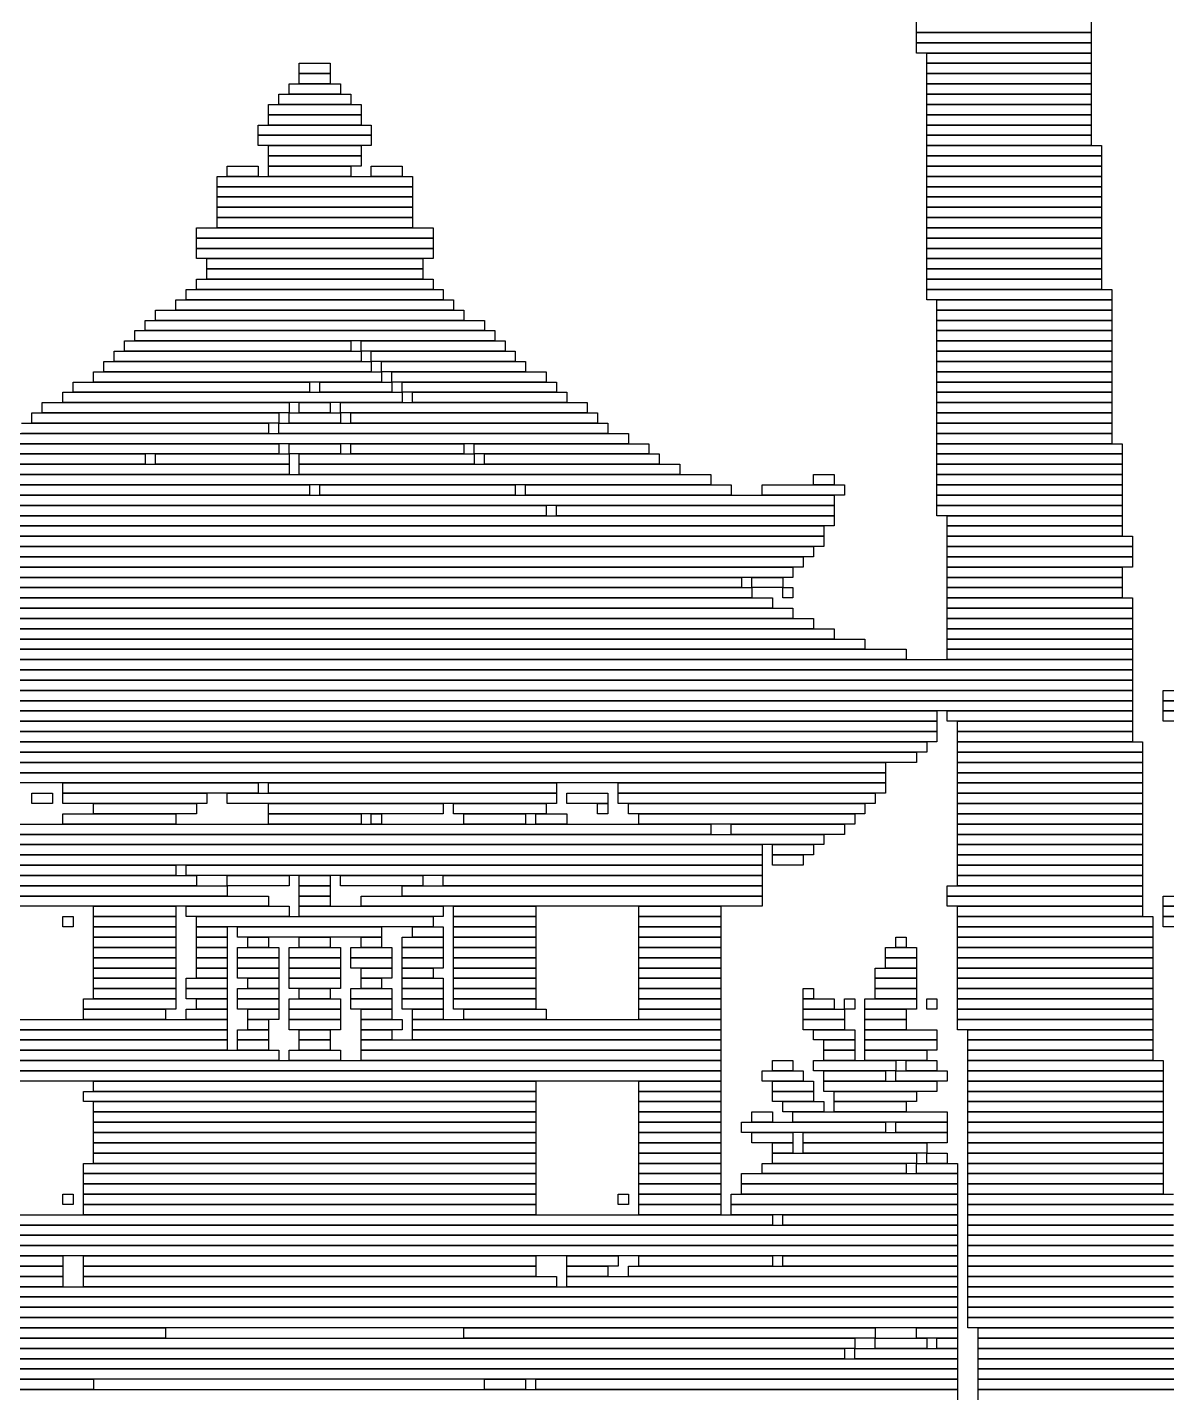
# Model space of a CAD drawing. Extents: x 39 to 985, y 65 to 958.
# Drawn here: x 721.6 to 832.3, y 196.5 to 329.5 of the extents above; entities that cross this region are included whole.
import ezdxf

# ---------------------------------------------------------------- set-up
doc = ezdxf.new("R2010")
doc.units = 0

msp = doc.modelspace()

# ---------------------------------------------------------------- linework, layer by layer
for p, q in [((808, 329), (808, 330)), ((825, 330), (825, 329)), ((825, 329), (808, 329)), ((808, 329), (825, 329)), ((808, 328), (808, 329)), ((825, 329), (825, 328)), ((825, 328), (808, 328)), ((808, 328), (825, 328)), ((808, 327), (808, 328)), ((825, 328), (825, 327)), ((748, 326), (751, 326)), ((748, 325), (748, 326)), ((751, 326), (751, 325)), ((825, 327), (808, 327)), ((809, 327), (825, 327)), ((809, 326), (809, 327)), ((825, 326), (809, 326)), ((809, 326), (825, 326)), ((809, 325), (809, 326)), ((825, 327), (825, 326)), ((825, 326), (825, 325)), ((751, 325), (748, 325)), ((748, 325), (751, 325)), ((748, 324), (748, 325)), ((751, 325), (751, 324)), ((825, 325), (809, 325)), ((809, 325), (825, 325)), ((809, 324), (809, 325)), ((825, 325), (825, 324)), ((747, 324), (752, 324)), ((747, 323), (747, 324)), ((751, 324), (748, 324)), ((752, 324), (752, 323)), ((825, 324), (809, 324)), ((809, 324), (825, 324)), ((809, 323), (809, 324)), ((825, 324), (825, 323)), ((745, 322), (754, 322)), ((745, 321), (745, 322)), ((746, 323), (753, 323)), ((746, 322), (746, 323)), ((753, 322), (746, 322)), ((752, 323), (747, 323)), ((753, 323), (753, 322)), ((754, 322), (754, 321)), ((825, 323), (809, 323)), ((809, 323), (825, 323)), ((809, 322), (809, 323)), ((825, 322), (809, 322)), ((809, 322), (825, 322)), ((809, 321), (809, 322)), ((825, 323), (825, 322)), ((825, 322), (825, 321)), ((754, 321), (745, 321)), ((745, 321), (754, 321)), ((745, 320), (745, 321)), ((754, 321), (754, 320)), ((825, 321), (809, 321)), ((809, 321), (825, 321)), ((809, 320), (809, 321)), ((825, 321), (825, 320)), ((744, 320), (755, 320)), ((744, 319), (744, 320)), ((754, 320), (745, 320)), ((755, 320), (755, 319)), ((825, 320), (809, 320)), ((809, 320), (825, 320)), ((809, 319), (809, 320)), ((825, 320), (825, 319)), ((755, 319), (744, 319)), ((744, 319), (755, 319)), ((744, 318), (744, 319)), ((755, 318), (744, 318)), ((745, 318), (754, 318)), ((745, 317), (745, 318)), ((754, 318), (754, 317)), ((755, 319), (755, 318)), ((825, 319), (809, 319)), ((809, 319), (825, 319)), ((809, 318), (809, 319)), ((825, 318), (809, 318)), ((809, 318), (826, 318)), ((809, 317), (809, 318)), ((825, 319), (825, 318)), ((826, 318), (826, 317)), ((754, 317), (745, 317)), ((745, 317), (754, 317)), ((745, 316), (745, 317)), ((754, 317), (754, 316)), ((826, 317), (809, 317)), ((809, 317), (826, 317)), ((809, 316), (809, 317)), ((826, 317), (826, 316)), ((741, 316), (744, 316)), ((741, 315), (741, 316)), ((744, 316), (744, 315)), ((754, 316), (745, 316)), ((745, 316), (753, 316)), ((745, 315), (745, 316)), ((753, 316), (753, 315)), ((755, 316), (758, 316)), ((755, 315), (755, 316)), ((758, 316), (758, 315)), ((826, 316), (809, 316)), ((809, 316), (826, 316)), ((809, 315), (809, 316)), ((826, 316), (826, 315)), ((740, 315), (759, 315)), ((740, 314), (740, 315)), ((759, 314), (740, 314)), ((740, 314), (759, 314)), ((740, 313), (740, 314)), ((744, 315), (741, 315)), ((753, 315), (745, 315)), ((758, 315), (755, 315)), ((759, 315), (759, 314)), ((759, 314), (759, 313)), ((826, 315), (809, 315)), ((809, 315), (826, 315)), ((809, 314), (809, 315)), ((826, 314), (809, 314)), ((809, 314), (826, 314)), ((809, 313), (809, 314)), ((826, 315), (826, 314)), ((826, 314), (826, 313)), ((759, 313), (740, 313)), ((740, 313), (759, 313)), ((740, 312), (740, 313)), ((759, 313), (759, 312)), ((826, 313), (809, 313)), ((809, 313), (826, 313)), ((809, 312), (809, 313)), ((826, 313), (826, 312)), ((759, 312), (740, 312)), ((740, 312), (759, 312)), ((740, 311), (740, 312)), ((759, 312), (759, 311)), ((826, 312), (809, 312)), ((809, 312), (826, 312)), ((809, 311), (809, 312)), ((826, 312), (826, 311)), ((738, 310), (761, 310)), ((738, 309), (738, 310)), ((759, 311), (740, 311)), ((740, 311), (759, 311)), ((740, 310), (740, 311)), ((759, 310), (740, 310)), ((759, 311), (759, 310)), ((761, 310), (761, 309)), ((826, 311), (809, 311)), ((809, 311), (826, 311)), ((809, 310), (809, 311)), ((826, 310), (809, 310)), ((809, 310), (826, 310)), ((809, 309), (809, 310)), ((826, 311), (826, 310)), ((826, 310), (826, 309)), ((761, 309), (738, 309)), ((738, 309), (761, 309)), ((738, 308), (738, 309)), ((761, 309), (761, 308)), ((826, 309), (809, 309)), ((809, 309), (826, 309)), ((809, 308), (809, 309)), ((826, 309), (826, 308)), ((761, 308), (738, 308)), ((738, 308), (761, 308)), ((738, 307), (738, 308)), ((761, 308), (761, 307)), ((826, 308), (809, 308)), ((809, 308), (826, 308)), ((809, 307), (809, 308)), ((826, 308), (826, 307)), ((761, 307), (738, 307)), ((739, 307), (760, 307)), ((739, 306), (739, 307)), ((760, 306), (739, 306)), ((739, 306), (760, 306)), ((739, 305), (739, 306)), ((760, 307), (760, 306)), ((760, 306), (760, 305)), ((826, 307), (809, 307)), ((809, 307), (826, 307)), ((809, 306), (809, 307)), ((826, 306), (809, 306)), ((809, 306), (826, 306)), ((809, 305), (809, 306)), ((826, 307), (826, 306)), ((826, 306), (826, 305)), ((738, 305), (761, 305)), ((738, 304), (738, 305)), ((760, 305), (739, 305)), ((761, 305), (761, 304)), ((826, 305), (809, 305)), ((809, 305), (826, 305)), ((809, 304), (809, 305)), ((826, 305), (826, 304)), ((737, 304), (762, 304)), ((737, 303), (737, 304)), ((761, 304), (738, 304)), ((762, 304), (762, 303)), ((826, 304), (809, 304)), ((809, 304), (827, 304)), ((809, 303), (809, 304)), ((827, 304), (827, 303)), ((734, 302), (764, 302)), ((734, 301), (734, 302)), ((736, 303), (763, 303)), ((736, 302), (736, 303)), ((763, 302), (736, 302)), ((762, 303), (737, 303)), ((763, 303), (763, 302)), ((764, 302), (764, 301)), ((827, 303), (809, 303)), ((810, 303), (827, 303)), ((810, 302), (810, 303)), ((827, 302), (810, 302)), ((810, 302), (827, 302)), ((810, 301), (810, 302)), ((827, 303), (827, 302)), ((827, 302), (827, 301)), ((733, 301), (766, 301)), ((733, 300), (733, 301)), ((764, 301), (734, 301)), ((766, 301), (766, 300)), ((827, 301), (810, 301)), ((810, 301), (827, 301)), ((810, 300), (810, 301)), ((827, 301), (827, 300)), ((732, 300), (767, 300)), ((732, 299), (732, 300)), ((766, 300), (733, 300)), ((767, 300), (767, 299)), ((827, 300), (810, 300)), ((810, 300), (827, 300)), ((810, 299), (810, 300)), ((827, 300), (827, 299)), ((730, 298), (754, 298)), ((730, 297), (730, 298)), ((731, 299), (753, 299)), ((731, 298), (731, 299)), ((753, 298), (731, 298)), ((767, 299), (732, 299)), ((753, 299), (753, 298)), ((754, 299), (768, 299)), ((754, 298), (754, 299)), ((768, 298), (754, 298)), ((754, 298), (754, 297)), ((755, 298), (769, 298)), ((755, 297), (755, 298)), ((768, 299), (768, 298)), ((769, 298), (769, 297)), ((827, 299), (810, 299)), ((810, 299), (827, 299)), ((810, 298), (810, 299)), ((827, 298), (810, 298)), ((810, 298), (827, 298)), ((810, 297), (810, 298)), ((827, 299), (827, 298)), ((827, 298), (827, 297)), ((729, 297), (755, 297)), ((729, 296), (729, 297)), ((754, 297), (730, 297)), ((769, 297), (755, 297)), ((755, 297), (755, 296)), ((756, 297), (770, 297)), ((756, 296), (756, 297)), ((770, 297), (770, 296)), ((827, 297), (810, 297)), ((810, 297), (827, 297)), ((810, 296), (810, 297)), ((827, 297), (827, 296)), ((728, 296), (756, 296)), ((728, 295), (728, 296)), ((755, 296), (729, 296)), ((770, 296), (756, 296)), ((756, 296), (756, 295)), ((757, 296), (772, 296)), ((757, 295), (757, 296)), ((772, 296), (772, 295)), ((827, 296), (810, 296)), ((810, 296), (827, 296)), ((810, 295), (810, 296)), ((827, 296), (827, 295)), ((725, 294), (758, 294)), ((725, 293), (725, 294)), ((726, 295), (749, 295)), ((726, 294), (726, 295)), ((749, 294), (726, 294)), ((756, 295), (728, 295)), ((749, 295), (749, 294)), ((750, 295), (757, 295)), ((750, 294), (750, 295)), ((757, 294), (750, 294)), ((772, 295), (757, 295)), ((757, 295), (757, 294)), ((758, 295), (773, 295)), ((758, 294), (758, 295)), ((773, 294), (758, 294)), ((758, 294), (758, 293)), ((759, 294), (774, 294)), ((759, 293), (759, 294)), ((773, 295), (773, 294)), ((774, 294), (774, 293)), ((827, 295), (810, 295)), ((810, 295), (827, 295)), ((810, 294), (810, 295)), ((827, 294), (810, 294)), ((810, 294), (827, 294)), ((810, 293), (810, 294)), ((827, 295), (827, 294)), ((827, 294), (827, 293)), ((723, 293), (747, 293)), ((723, 292), (723, 293)), ((758, 293), (725, 293)), ((747, 293), (747, 292)), ((748, 293), (751, 293)), ((748, 292), (748, 293)), ((751, 293), (751, 292)), ((752, 293), (776, 293)), ((752, 292), (752, 293)), ((774, 293), (759, 293)), ((776, 293), (776, 292)), ((827, 293), (810, 293)), ((810, 293), (827, 293)), ((810, 292), (810, 293)), ((827, 293), (827, 292)), ((722, 292), (746, 292)), ((722, 291), (722, 292)), ((747, 292), (723, 292)), ((746, 292), (746, 291)), ((747, 292), (752, 292)), ((747, 291), (747, 292)), ((751, 292), (748, 292)), ((776, 292), (752, 292)), ((752, 292), (752, 291)), ((753, 292), (777, 292)), ((753, 291), (753, 292)), ((777, 292), (777, 291)), ((827, 292), (810, 292)), ((810, 292), (827, 292)), ((810, 291), (810, 292)), ((827, 292), (827, 291)), ((719, 290), (780, 290)), ((721, 291), (745, 291)), ((745, 290), (721, 290)), ((746, 291), (722, 291)), ((745, 291), (745, 290)), ((746, 291), (778, 291)), ((746, 290), (746, 291)), ((778, 290), (746, 290)), ((752, 291), (747, 291)), ((777, 291), (753, 291)), ((778, 291), (778, 290)), ((780, 290), (780, 289)), ((827, 291), (810, 291)), ((810, 291), (827, 291)), ((810, 290), (810, 291)), ((827, 290), (810, 290)), ((810, 290), (827, 290)), ((810, 289), (810, 290)), ((827, 291), (827, 290)), ((827, 290), (827, 289)), ((717, 289), (746, 289)), ((780, 289), (719, 289)), ((746, 289), (746, 288)), ((747, 289), (752, 289)), ((747, 288), (747, 289)), ((752, 289), (752, 288)), ((753, 289), (764, 289)), ((753, 288), (753, 289)), ((764, 289), (764, 288)), ((765, 289), (782, 289)), ((765, 288), (765, 289)), ((782, 289), (782, 288)), ((827, 289), (810, 289)), ((810, 289), (828, 289)), ((810, 288), (810, 289)), ((828, 289), (828, 288)), ((716, 288), (733, 288)), ((746, 288), (717, 288)), ((733, 288), (733, 287)), ((734, 288), (747, 288)), ((734, 287), (734, 288)), ((752, 288), (747, 288)), ((747, 288), (747, 287)), ((748, 288), (765, 288)), ((748, 287), (748, 288)), ((764, 288), (753, 288)), ((782, 288), (765, 288)), ((765, 288), (765, 287)), ((766, 288), (783, 288)), ((766, 287), (766, 288)), ((783, 288), (783, 287)), ((828, 288), (810, 288)), ((810, 288), (828, 288)), ((810, 287), (810, 288)), ((828, 288), (828, 287)), ((712, 286), (788, 286)), ((714, 287), (747, 287)), ((747, 286), (714, 286)), ((733, 287), (716, 287)), ((747, 287), (734, 287)), ((747, 287), (747, 286)), ((765, 287), (748, 287)), ((748, 287), (785, 287)), ((748, 286), (748, 287)), ((785, 286), (748, 286)), ((783, 287), (766, 287)), ((785, 287), (785, 286)), ((788, 286), (788, 285)), ((798, 286), (800, 286)), ((798, 285), (798, 286)), ((800, 286), (800, 285)), ((828, 287), (810, 287)), ((810, 287), (828, 287)), ((810, 286), (810, 287)), ((828, 286), (810, 286)), ((810, 286), (828, 286)), ((810, 285), (810, 286)), ((828, 287), (828, 286)), ((828, 286), (828, 285)), ((709, 285), (749, 285)), ((788, 285), (712, 285)), ((749, 285), (749, 284)), ((750, 285), (769, 285)), ((750, 284), (750, 285)), ((769, 285), (769, 284)), ((770, 285), (790, 285)), ((770, 284), (770, 285)), ((790, 285), (790, 284)), ((793, 285), (801, 285)), ((793, 284), (793, 285)), ((800, 285), (798, 285)), ((801, 285), (801, 284)), ((828, 285), (810, 285)), ((810, 285), (828, 285)), ((810, 284), (810, 285)), ((828, 285), (828, 284)), ((699, 284), (800, 284)), ((749, 284), (709, 284)), ((769, 284), (750, 284)), ((790, 284), (770, 284)), ((801, 284), (793, 284)), ((800, 284), (800, 283)), ((828, 284), (810, 284)), ((810, 284), (828, 284)), ((810, 283), (810, 284)), ((828, 284), (828, 283)), ((800, 283), (699, 283)), ((699, 283), (772, 283)), ((772, 282), (699, 282)), ((699, 282), (800, 282)), ((772, 283), (772, 282)), ((773, 283), (800, 283)), ((773, 282), (773, 283)), ((800, 282), (773, 282)), ((800, 283), (800, 282)), ((800, 282), (800, 281)), ((828, 283), (810, 283)), ((810, 283), (828, 283)), ((810, 282), (810, 283)), ((828, 282), (810, 282)), ((811, 282), (828, 282)), ((811, 281), (811, 282)), ((828, 283), (828, 282)), ((828, 282), (828, 281)), ((800, 281), (699, 281)), ((700, 281), (799, 281)), ((799, 281), (799, 280)), ((828, 281), (811, 281)), ((811, 281), (828, 281)), ((811, 280), (811, 281)), ((828, 281), (828, 280)), ((799, 280), (700, 280)), ((700, 280), (799, 280)), ((799, 280), (799, 279)), ((828, 280), (811, 280)), ((811, 280), (829, 280)), ((811, 279), (811, 280)), ((829, 280), (829, 279)), ((799, 279), (700, 279)), ((701, 279), (798, 279)), ((798, 278), (701, 278)), ((702, 278), (797, 278)), ((797, 278), (797, 277)), ((798, 279), (798, 278)), ((829, 279), (811, 279)), ((811, 279), (829, 279)), ((811, 278), (811, 279)), ((829, 278), (811, 278)), ((811, 278), (829, 278)), ((811, 277), (811, 278)), ((829, 279), (829, 278)), ((829, 278), (829, 277)), ((797, 277), (702, 277)), ((703, 277), (796, 277)), ((796, 277), (796, 276)), ((829, 277), (811, 277)), ((811, 277), (828, 277)), ((811, 276), (811, 277)), ((828, 277), (828, 276)), ((796, 276), (703, 276)), ((708, 276), (791, 276)), ((791, 276), (791, 275)), ((792, 276), (795, 276)), ((792, 275), (792, 276)), ((795, 276), (795, 275)), ((828, 276), (811, 276)), ((811, 276), (828, 276)), ((811, 275), (811, 276)), ((828, 276), (828, 275)), ((706, 274), (794, 274)), ((707, 275), (792, 275)), ((792, 274), (707, 274)), ((791, 275), (708, 275)), ((795, 275), (792, 275)), ((792, 275), (792, 274)), ((794, 274), (794, 273)), ((795, 275), (796, 275)), ((795, 274), (795, 275)), ((796, 274), (795, 274)), ((796, 275), (796, 274)), ((828, 275), (811, 275)), ((811, 275), (828, 275)), ((811, 274), (811, 275)), ((828, 274), (811, 274)), ((811, 274), (829, 274)), ((811, 273), (811, 274)), ((828, 275), (828, 274)), ((829, 274), (829, 273)), ((704, 273), (796, 273)), ((794, 273), (706, 273)), ((796, 273), (796, 272)), ((829, 273), (811, 273)), ((811, 273), (829, 273)), ((811, 272), (811, 273)), ((829, 273), (829, 272)), ((702, 272), (798, 272)), ((796, 272), (704, 272)), ((798, 272), (798, 271)), ((829, 272), (811, 272)), ((811, 272), (829, 272)), ((811, 271), (811, 272)), ((829, 272), (829, 271)), ((696, 270), (803, 270)), ((699, 271), (800, 271)), ((800, 270), (699, 270)), ((798, 271), (702, 271)), ((800, 271), (800, 270)), ((803, 270), (803, 269)), ((829, 271), (811, 271)), ((811, 271), (829, 271)), ((811, 270), (811, 271)), ((829, 270), (811, 270)), ((811, 270), (829, 270)), ((811, 269), (811, 270)), ((829, 271), (829, 270)), ((829, 270), (829, 269)), ((693, 269), (807, 269)), ((803, 269), (696, 269)), ((807, 269), (807, 268)), ((829, 269), (811, 269)), ((811, 269), (829, 269)), ((811, 268), (811, 269)), ((829, 269), (829, 268)), ((670, 268), (829, 268)), ((807, 268), (693, 268)), ((829, 268), (811, 268)), ((829, 268), (829, 267)), ((829, 267), (670, 267)), ((670, 267), (829, 267)), ((829, 266), (670, 266)), ((670, 266), (829, 266)), ((829, 267), (829, 266)), ((829, 266), (829, 265)), ((829, 265), (670, 265)), ((689, 265), (829, 265)), ((829, 265), (829, 264)), ((832, 265), (845, 265)), ((832, 264), (832, 265)), ((829, 264), (689, 264)), ((689, 264), (829, 264)), ((829, 264), (829, 263)), ((845, 264), (832, 264)), ((832, 264), (845, 264)), ((832, 263), (832, 264)), ((829, 263), (689, 263)), ((689, 263), (810, 263)), ((810, 263), (810, 262)), ((811, 263), (829, 263)), ((811, 262), (811, 263)), ((829, 263), (829, 262)), ((845, 263), (832, 263)), ((832, 263), (844, 263)), ((832, 262), (832, 263)), ((810, 262), (689, 262)), ((689, 262), (810, 262)), ((810, 261), (689, 261)), ((689, 261), (810, 261)), ((810, 262), (810, 261)), ((810, 261), (810, 260)), ((829, 262), (811, 262)), ((812, 262), (829, 262)), ((812, 261), (812, 262)), ((829, 261), (812, 261)), ((812, 261), (829, 261)), ((812, 260), (812, 261)), ((829, 262), (829, 261)), ((829, 261), (829, 260)), ((844, 262), (832, 262)), ((810, 260), (689, 260)), ((690, 260), (809, 260)), ((809, 260), (809, 259)), ((829, 260), (812, 260)), ((812, 260), (830, 260)), ((812, 259), (812, 260)), ((830, 260), (830, 259)), ((809, 259), (690, 259)), ((690, 259), (808, 259)), ((808, 259), (808, 258)), ((830, 259), (812, 259)), ((812, 259), (830, 259)), ((812, 258), (812, 259)), ((830, 259), (830, 258)), ((808, 258), (690, 258)), ((693, 258), (805, 258)), ((805, 257), (693, 257)), ((693, 257), (805, 257)), ((805, 258), (805, 257)), ((805, 257), (805, 256)), ((830, 258), (812, 258)), ((812, 258), (830, 258)), ((812, 257), (812, 258)), ((830, 257), (812, 257)), ((812, 257), (830, 257)), ((812, 256), (812, 257)), ((830, 258), (830, 257)), ((830, 257), (830, 256)), ((805, 256), (693, 256)), ((725, 256), (744, 256)), ((725, 255), (725, 256)), ((744, 256), (744, 255)), ((745, 256), (773, 256)), ((745, 255), (745, 256)), ((773, 256), (773, 255)), ((779, 256), (805, 256)), ((779, 255), (779, 256)), ((805, 256), (805, 255)), ((830, 256), (812, 256)), ((812, 256), (830, 256)), ((812, 255), (812, 256)), ((830, 256), (830, 255)), ((722, 255), (724, 255)), ((722, 254), (722, 255)), ((724, 255), (724, 254)), ((744, 255), (725, 255)), ((725, 255), (739, 255)), ((725, 254), (725, 255)), ((739, 255), (739, 254)), ((741, 255), (773, 255)), ((741, 254), (741, 255)), ((773, 255), (745, 255)), ((773, 255), (773, 254)), ((774, 255), (778, 255)), ((774, 254), (774, 255)), ((778, 255), (778, 254)), ((805, 255), (779, 255)), ((779, 255), (804, 255)), ((779, 254), (779, 255)), ((804, 255), (804, 254)), ((830, 255), (812, 255)), ((812, 255), (830, 255)), ((812, 254), (812, 255)), ((830, 255), (830, 254)), ((724, 254), (722, 254)), ((739, 254), (725, 254)), ((725, 253), (736, 253)), ((725, 252), (725, 253)), ((728, 254), (738, 254)), ((728, 253), (728, 254)), ((738, 253), (728, 253)), ((736, 253), (736, 252)), ((738, 254), (738, 253)), ((773, 254), (741, 254)), ((745, 254), (762, 254)), ((745, 253), (745, 254)), ((762, 253), (745, 253)), ((745, 253), (754, 253)), ((745, 252), (745, 253)), ((754, 253), (754, 252)), ((755, 253), (756, 253)), ((755, 252), (755, 253)), ((756, 253), (756, 252)), ((762, 254), (762, 253)), ((763, 254), (772, 254)), ((763, 253), (763, 254)), ((772, 253), (763, 253)), ((764, 253), (770, 253)), ((764, 252), (764, 253)), ((770, 253), (770, 252)), ((771, 253), (774, 253)), ((771, 252), (771, 253)), ((772, 254), (772, 253)), ((778, 254), (774, 254)), ((774, 253), (774, 252)), ((777, 254), (778, 254)), ((777, 253), (777, 254)), ((778, 253), (777, 253)), ((778, 254), (778, 253)), ((804, 254), (779, 254)), ((780, 254), (803, 254)), ((780, 253), (780, 254)), ((803, 253), (780, 253)), ((781, 253), (802, 253)), ((781, 252), (781, 253)), ((802, 253), (802, 252)), ((803, 254), (803, 253)), ((830, 254), (812, 254)), ((812, 254), (830, 254)), ((812, 253), (812, 254)), ((830, 253), (812, 253)), ((812, 253), (830, 253)), ((812, 252), (812, 253)), ((830, 254), (830, 253)), ((830, 253), (830, 252)), ((711, 252), (788, 252)), ((736, 252), (725, 252)), ((754, 252), (745, 252)), ((756, 252), (755, 252)), ((770, 252), (764, 252)), ((774, 252), (771, 252)), ((802, 252), (781, 252)), ((788, 252), (788, 251)), ((790, 252), (801, 252)), ((790, 251), (790, 252)), ((801, 252), (801, 251)), ((830, 252), (812, 252)), ((812, 252), (830, 252)), ((812, 251), (812, 252)), ((830, 252), (830, 251)), ((700, 251), (799, 251)), ((788, 251), (711, 251)), ((801, 251), (790, 251)), ((799, 251), (799, 250)), ((830, 251), (812, 251)), ((812, 251), (830, 251)), ((812, 250), (812, 251)), ((830, 251), (830, 250)), ((799, 250), (700, 250)), ((701, 250), (793, 250)), ((793, 249), (701, 249)), ((705, 249), (793, 249)), ((793, 250), (793, 249)), ((793, 249), (793, 248)), ((794, 250), (798, 250)), ((794, 249), (794, 250)), ((798, 249), (794, 249)), ((794, 249), (797, 249)), ((794, 248), (794, 249)), ((797, 249), (797, 248)), ((798, 250), (798, 249)), ((830, 250), (812, 250)), ((812, 250), (830, 250)), ((812, 249), (812, 250)), ((830, 249), (812, 249)), ((812, 249), (830, 249)), ((812, 248), (812, 249)), ((830, 250), (830, 249)), ((830, 249), (830, 248)), ((793, 248), (705, 248)), ((705, 248), (736, 248)), ((736, 248), (736, 247)), ((737, 248), (793, 248)), ((737, 247), (737, 248)), ((793, 248), (793, 247)), ((797, 248), (794, 248)), ((830, 248), (812, 248)), ((812, 248), (830, 248)), ((812, 247), (812, 248)), ((830, 248), (830, 247)), ((736, 247), (705, 247)), ((706, 247), (738, 247)), ((793, 247), (737, 247)), ((738, 247), (738, 246)), ((741, 247), (747, 247)), ((741, 246), (741, 247)), ((747, 247), (747, 246)), ((748, 247), (751, 247)), ((748, 246), (748, 247)), ((751, 247), (751, 246)), ((752, 247), (760, 247)), ((752, 246), (752, 247)), ((760, 247), (760, 246)), ((762, 247), (793, 247)), ((762, 246), (762, 247)), ((793, 247), (793, 246)), ((830, 247), (812, 247)), ((812, 247), (830, 247)), ((812, 246), (812, 247)), ((830, 247), (830, 246)), ((738, 246), (706, 246)), ((706, 246), (741, 246)), ((741, 245), (706, 245)), ((706, 245), (745, 245)), ((747, 246), (741, 246)), ((741, 246), (741, 245)), ((745, 245), (745, 244)), ((751, 246), (748, 246)), ((748, 246), (751, 246)), ((748, 245), (748, 246)), ((751, 245), (748, 245)), ((748, 245), (751, 245)), ((748, 244), (748, 245)), ((751, 246), (751, 245)), ((751, 245), (751, 244)), ((760, 246), (752, 246)), ((754, 245), (793, 245)), ((754, 244), (754, 245)), ((758, 246), (793, 246)), ((758, 245), (758, 246)), ((793, 245), (758, 245)), ((793, 246), (762, 246)), ((793, 246), (793, 245)), ((793, 245), (793, 244)), ((811, 246), (830, 246)), ((811, 245), (811, 246)), ((830, 245), (811, 245)), ((811, 245), (830, 245)), ((811, 244), (811, 245)), ((830, 246), (812, 246)), ((830, 246), (830, 245)), ((830, 245), (830, 244)), ((832, 245), (841, 245)), ((832, 244), (832, 245)), ((745, 244), (706, 244)), ((728, 244), (736, 244)), ((728, 243), (728, 244)), ((736, 244), (736, 243)), ((737, 244), (747, 244)), ((737, 243), (737, 244)), ((747, 244), (747, 243)), ((751, 244), (748, 244)), ((748, 244), (762, 244)), ((748, 243), (748, 244)), ((793, 244), (754, 244)), ((762, 244), (762, 243)), ((763, 244), (771, 244)), ((763, 243), (763, 244)), ((771, 244), (771, 243)), ((781, 244), (789, 244)), ((781, 243), (781, 244)), ((789, 244), (789, 243)), ((830, 244), (811, 244)), ((812, 244), (830, 244)), ((812, 243), (812, 244)), ((830, 244), (830, 243)), ((841, 244), (832, 244)), ((832, 244), (841, 244)), ((832, 243), (832, 244)), ((725, 243), (726, 243)), ((725, 242), (725, 243)), ((726, 243), (726, 242)), ((736, 243), (728, 243)), ((728, 243), (736, 243)), ((728, 242), (728, 243)), ((736, 243), (736, 242)), ((747, 243), (737, 243)), ((738, 243), (761, 243)), ((738, 242), (738, 243)), ((762, 243), (748, 243)), ((761, 243), (761, 242)), ((771, 243), (763, 243)), ((763, 243), (771, 243)), ((763, 242), (763, 243)), ((771, 243), (771, 242)), ((789, 243), (781, 243)), ((781, 243), (789, 243)), ((781, 242), (781, 243)), ((789, 243), (789, 242)), ((830, 243), (812, 243)), ((812, 243), (831, 243)), ((812, 242), (812, 243)), ((831, 243), (831, 242)), ((841, 243), (832, 243)), ((832, 243), (841, 243)), ((832, 242), (832, 243)), ((726, 242), (725, 242)), ((736, 242), (728, 242)), ((728, 242), (736, 242)), ((728, 241), (728, 242)), ((736, 241), (728, 241)), ((728, 241), (736, 241)), ((728, 240), (728, 241)), ((736, 242), (736, 241)), ((736, 241), (736, 240)), ((761, 242), (738, 242)), ((738, 242), (741, 242)), ((738, 241), (738, 242)), ((741, 241), (738, 241)), ((738, 241), (741, 241)), ((738, 240), (738, 241)), ((741, 242), (741, 241)), ((741, 241), (741, 240)), ((742, 242), (756, 242)), ((742, 241), (742, 242)), ((756, 241), (742, 241)), ((743, 241), (745, 241)), ((743, 240), (743, 241)), ((745, 241), (745, 240)), ((748, 241), (751, 241)), ((748, 240), (748, 241)), ((751, 241), (751, 240)), ((754, 241), (756, 241)), ((754, 240), (754, 241)), ((756, 242), (756, 241)), ((756, 241), (756, 240)), ((758, 241), (762, 241)), ((758, 240), (758, 241)), ((759, 242), (762, 242)), ((759, 241), (759, 242)), ((762, 241), (759, 241)), ((762, 242), (762, 241)), ((762, 241), (762, 240)), ((771, 242), (763, 242)), ((763, 242), (771, 242)), ((763, 241), (763, 242)), ((771, 241), (763, 241)), ((763, 241), (771, 241)), ((763, 240), (763, 241)), ((771, 242), (771, 241)), ((771, 241), (771, 240)), ((789, 242), (781, 242)), ((781, 242), (789, 242)), ((781, 241), (781, 242)), ((789, 241), (781, 241)), ((781, 241), (789, 241)), ((781, 240), (781, 241)), ((789, 242), (789, 241)), ((789, 241), (789, 240)), ((806, 241), (807, 241)), ((806, 240), (806, 241)), ((807, 241), (807, 240)), ((831, 242), (812, 242)), ((812, 242), (831, 242)), ((812, 241), (812, 242)), ((831, 241), (812, 241)), ((812, 241), (831, 241)), ((812, 240), (812, 241)), ((831, 242), (831, 241)), ((831, 241), (831, 240)), ((841, 242), (832, 242)), ((736, 240), (728, 240)), ((728, 240), (736, 240)), ((728, 239), (728, 240)), ((736, 240), (736, 239)), ((741, 240), (738, 240)), ((738, 240), (741, 240)), ((738, 239), (738, 240)), ((741, 240), (741, 239)), ((742, 240), (746, 240)), ((742, 239), (742, 240)), ((745, 240), (743, 240)), ((746, 240), (746, 239)), ((747, 240), (752, 240)), ((747, 239), (747, 240)), ((751, 240), (748, 240)), ((752, 240), (752, 239)), ((753, 240), (757, 240)), ((753, 239), (753, 240)), ((756, 240), (754, 240)), ((757, 240), (757, 239)), ((762, 240), (758, 240)), ((758, 240), (762, 240)), ((758, 239), (758, 240)), ((762, 240), (762, 239)), ((771, 240), (763, 240)), ((763, 240), (771, 240)), ((763, 239), (763, 240)), ((771, 240), (771, 239)), ((789, 240), (781, 240)), ((781, 240), (789, 240)), ((781, 239), (781, 240)), ((789, 240), (789, 239)), ((805, 240), (808, 240)), ((805, 239), (805, 240)), ((807, 240), (806, 240)), ((808, 240), (808, 239)), ((831, 240), (812, 240)), ((812, 240), (831, 240)), ((812, 239), (812, 240)), ((831, 240), (831, 239)), ((736, 239), (728, 239)), ((728, 239), (736, 239)), ((728, 238), (728, 239)), ((736, 239), (736, 238)), ((741, 239), (738, 239)), ((738, 239), (741, 239)), ((738, 238), (738, 239)), ((741, 239), (741, 238)), ((746, 239), (742, 239)), ((742, 239), (746, 239)), ((742, 238), (742, 239)), ((746, 239), (746, 238)), ((752, 239), (747, 239)), ((747, 239), (752, 239)), ((747, 238), (747, 239)), ((752, 239), (752, 238)), ((757, 239), (753, 239)), ((753, 239), (757, 239)), ((753, 238), (753, 239)), ((757, 239), (757, 238)), ((762, 239), (758, 239)), ((758, 239), (762, 239)), ((758, 238), (758, 239)), ((762, 239), (762, 238)), ((771, 239), (763, 239)), ((763, 239), (771, 239)), ((763, 238), (763, 239)), ((771, 239), (771, 238)), ((789, 239), (781, 239)), ((781, 239), (789, 239)), ((781, 238), (781, 239)), ((789, 239), (789, 238)), ((808, 239), (805, 239)), ((805, 239), (808, 239)), ((805, 238), (805, 239)), ((808, 239), (808, 238)), ((831, 239), (812, 239)), ((812, 239), (831, 239)), ((812, 238), (812, 239)), ((831, 239), (831, 238)), ((736, 238), (728, 238)), ((728, 238), (736, 238)), ((728, 237), (728, 238)), ((736, 237), (728, 237)), ((728, 237), (736, 237)), ((728, 236), (728, 237)), ((736, 238), (736, 237)), ((736, 237), (736, 236)), ((737, 237), (741, 237)), ((737, 236), (737, 237)), ((741, 238), (738, 238)), ((738, 238), (741, 238)), ((738, 237), (738, 238)), ((741, 237), (738, 237)), ((741, 238), (741, 237)), ((741, 237), (741, 236)), ((746, 238), (742, 238)), ((742, 238), (746, 238)), ((742, 237), (742, 238)), ((746, 237), (742, 237)), ((743, 237), (746, 237)), ((743, 236), (743, 237)), ((746, 238), (746, 237)), ((746, 237), (746, 236)), ((752, 238), (747, 238)), ((747, 238), (752, 238)), ((747, 237), (747, 238)), ((752, 237), (747, 237)), ((747, 237), (752, 237)), ((747, 236), (747, 237)), ((752, 238), (752, 237)), ((752, 237), (752, 236)), ((757, 238), (753, 238)), ((754, 238), (757, 238)), ((754, 237), (754, 238)), ((757, 237), (754, 237)), ((754, 237), (756, 237)), ((754, 236), (754, 237)), ((756, 237), (756, 236)), ((757, 238), (757, 237)), ((762, 238), (758, 238)), ((758, 238), (761, 238)), ((758, 237), (758, 238)), ((761, 237), (758, 237)), ((758, 237), (762, 237)), ((758, 236), (758, 237)), ((761, 238), (761, 237)), ((762, 237), (762, 236)), ((771, 238), (763, 238)), ((763, 238), (771, 238)), ((763, 237), (763, 238)), ((771, 237), (763, 237)), ((763, 237), (771, 237)), ((763, 236), (763, 237)), ((771, 238), (771, 237)), ((771, 237), (771, 236)), ((789, 238), (781, 238)), ((781, 238), (789, 238)), ((781, 237), (781, 238)), ((789, 237), (781, 237)), ((781, 237), (789, 237)), ((781, 236), (781, 237)), ((789, 238), (789, 237)), ((789, 237), (789, 236)), ((804, 238), (808, 238)), ((804, 237), (804, 238)), ((808, 237), (804, 237)), ((804, 237), (808, 237)), ((804, 236), (804, 237)), ((808, 238), (805, 238)), ((808, 238), (808, 237)), ((808, 237), (808, 236)), ((831, 238), (812, 238)), ((812, 238), (831, 238)), ((812, 237), (812, 238)), ((831, 237), (812, 237)), ((812, 237), (831, 237)), ((812, 236), (812, 237)), ((831, 238), (831, 237)), ((831, 237), (831, 236)), ((736, 236), (728, 236)), ((728, 236), (736, 236)), ((728, 235), (728, 236)), ((736, 236), (736, 235)), ((741, 236), (737, 236)), ((737, 236), (741, 236)), ((737, 235), (737, 236)), ((741, 236), (741, 235)), ((742, 236), (746, 236)), ((742, 235), (742, 236)), ((746, 236), (743, 236)), ((746, 236), (746, 235)), ((752, 236), (747, 236)), ((748, 236), (751, 236)), ((748, 235), (748, 236)), ((751, 236), (751, 235)), ((753, 236), (757, 236)), ((753, 235), (753, 236)), ((756, 236), (754, 236)), ((757, 236), (757, 235)), ((762, 236), (758, 236)), ((758, 236), (762, 236)), ((758, 235), (758, 236)), ((762, 236), (762, 235)), ((771, 236), (763, 236)), ((763, 236), (771, 236)), ((763, 235), (763, 236)), ((771, 236), (771, 235)), ((789, 236), (781, 236)), ((781, 236), (789, 236)), ((781, 235), (781, 236)), ((789, 236), (789, 235)), ((797, 236), (798, 236)), ((797, 235), (797, 236)), ((798, 236), (798, 235)), ((808, 236), (804, 236)), ((804, 236), (808, 236)), ((804, 235), (804, 236)), ((808, 236), (808, 235)), ((831, 236), (812, 236)), ((812, 236), (831, 236)), ((812, 235), (812, 236)), ((831, 236), (831, 235)), ((727, 235), (736, 235)), ((727, 234), (727, 235)), ((736, 235), (728, 235)), ((736, 235), (736, 234)), ((741, 235), (737, 235)), ((738, 235), (741, 235)), ((738, 234), (738, 235)), ((741, 235), (741, 234)), ((746, 235), (742, 235)), ((742, 235), (746, 235)), ((742, 234), (742, 235)), ((746, 235), (746, 234)), ((747, 235), (752, 235)), ((747, 234), (747, 235)), ((751, 235), (748, 235)), ((752, 235), (752, 234)), ((757, 235), (753, 235)), ((753, 235), (757, 235)), ((753, 234), (753, 235)), ((757, 235), (757, 234)), ((762, 235), (758, 235)), ((758, 235), (762, 235)), ((758, 234), (758, 235)), ((762, 235), (762, 234)), ((771, 235), (763, 235)), ((763, 235), (771, 235)), ((763, 234), (763, 235)), ((771, 235), (771, 234)), ((789, 235), (781, 235)), ((781, 235), (789, 235)), ((781, 234), (781, 235)), ((789, 235), (789, 234)), ((798, 235), (797, 235)), ((797, 235), (800, 235)), ((797, 234), (797, 235)), ((800, 235), (800, 234)), ((801, 235), (802, 235)), ((801, 234), (801, 235)), ((802, 235), (802, 234)), ((803, 235), (808, 235)), ((803, 234), (803, 235)), ((808, 235), (804, 235)), ((808, 235), (808, 234)), ((809, 235), (810, 235)), ((809, 234), (809, 235)), ((810, 235), (810, 234)), ((831, 235), (812, 235)), ((812, 235), (831, 235)), ((812, 234), (812, 235)), ((831, 235), (831, 234)), ((710, 233), (741, 233)), ((736, 234), (727, 234)), ((727, 234), (735, 234)), ((727, 233), (727, 234)), ((735, 233), (727, 233)), ((735, 234), (735, 233)), ((737, 234), (741, 234)), ((737, 233), (737, 234)), ((741, 233), (737, 233)), ((741, 234), (738, 234)), ((741, 234), (741, 233)), ((741, 233), (741, 232)), ((746, 234), (742, 234)), ((743, 234), (746, 234)), ((743, 233), (743, 234)), ((746, 233), (743, 233)), ((743, 233), (745, 233)), ((743, 232), (743, 233)), ((745, 233), (745, 232)), ((746, 234), (746, 233)), ((752, 234), (747, 234)), ((747, 234), (752, 234)), ((747, 233), (747, 234)), ((752, 233), (747, 233)), ((747, 233), (752, 233)), ((747, 232), (747, 233)), ((752, 234), (752, 233)), ((752, 233), (752, 232)), ((757, 234), (753, 234)), ((754, 234), (757, 234)), ((754, 233), (754, 234)), ((757, 233), (754, 233)), ((754, 233), (758, 233)), ((754, 232), (754, 233)), ((757, 234), (757, 233)), ((762, 234), (758, 234)), ((758, 233), (758, 232)), ((759, 234), (762, 234)), ((759, 233), (759, 234)), ((762, 233), (759, 233)), ((759, 233), (789, 233)), ((759, 232), (759, 233)), ((762, 234), (762, 233)), ((771, 234), (763, 234)), ((764, 234), (772, 234)), ((764, 233), (764, 234)), ((772, 233), (764, 233)), ((772, 234), (772, 233)), ((789, 234), (781, 234)), ((781, 234), (789, 234)), ((781, 233), (781, 234)), ((789, 233), (781, 233)), ((789, 234), (789, 233)), ((789, 233), (789, 232)), ((800, 234), (797, 234)), ((797, 234), (801, 234)), ((797, 233), (797, 234)), ((801, 233), (797, 233)), ((797, 233), (801, 233)), ((797, 232), (797, 233)), ((802, 234), (801, 234)), ((801, 234), (801, 233)), ((801, 233), (801, 232)), ((808, 234), (803, 234)), ((803, 234), (807, 234)), ((803, 233), (803, 234)), ((807, 233), (803, 233)), ((803, 233), (807, 233)), ((803, 232), (803, 233)), ((807, 234), (807, 233)), ((807, 233), (807, 232)), ((810, 234), (809, 234)), ((831, 234), (812, 234)), ((812, 234), (831, 234)), ((812, 233), (812, 234)), ((831, 233), (812, 233)), ((812, 233), (831, 233)), ((812, 232), (812, 233)), ((831, 234), (831, 233)), ((831, 233), (831, 232)), ((741, 232), (710, 232)), ((710, 232), (741, 232)), ((741, 232), (741, 231)), ((742, 232), (745, 232)), ((742, 231), (742, 232)), ((745, 232), (743, 232)), ((745, 232), (745, 231)), ((752, 232), (747, 232)), ((748, 232), (751, 232)), ((748, 231), (748, 232)), ((751, 232), (751, 231)), ((758, 232), (754, 232)), ((754, 232), (757, 232)), ((754, 231), (754, 232)), ((757, 232), (757, 231)), ((789, 232), (759, 232)), ((759, 232), (789, 232)), ((759, 231), (759, 232)), ((789, 232), (789, 231)), ((801, 232), (797, 232)), ((798, 232), (802, 232)), ((798, 231), (798, 232)), ((802, 232), (802, 231)), ((807, 232), (803, 232)), ((803, 232), (810, 232)), ((803, 231), (803, 232)), ((810, 232), (810, 231)), ((831, 232), (812, 232)), ((813, 232), (831, 232)), ((813, 231), (813, 232)), ((831, 232), (831, 231)), ((741, 231), (710, 231)), ((710, 231), (741, 231)), ((741, 231), (741, 230)), ((745, 231), (742, 231)), ((742, 231), (745, 231)), ((742, 230), (742, 231)), ((745, 231), (745, 230)), ((751, 231), (748, 231)), ((748, 231), (751, 231)), ((748, 230), (748, 231)), ((751, 231), (751, 230)), ((757, 231), (754, 231)), ((754, 231), (789, 231)), ((754, 230), (754, 231)), ((789, 231), (759, 231)), ((789, 231), (789, 230)), ((802, 231), (798, 231)), ((799, 231), (802, 231)), ((799, 230), (799, 231)), ((802, 231), (802, 230)), ((810, 231), (803, 231)), ((803, 231), (810, 231)), ((803, 230), (803, 231)), ((810, 231), (810, 230)), ((831, 231), (813, 231)), ((813, 231), (831, 231)), ((813, 230), (813, 231)), ((831, 231), (831, 230)), ((741, 230), (710, 230)), ((710, 230), (746, 230)), ((746, 229), (710, 229)), ((710, 229), (789, 229)), ((745, 230), (742, 230)), ((746, 230), (746, 229)), ((747, 230), (752, 230)), ((747, 229), (747, 230)), ((752, 229), (747, 229)), ((751, 230), (748, 230)), ((752, 230), (752, 229)), ((789, 230), (754, 230)), ((754, 230), (789, 230)), ((754, 229), (754, 230)), ((789, 229), (754, 229)), ((789, 230), (789, 229)), ((789, 229), (789, 228)), ((794, 229), (796, 229)), ((794, 228), (794, 229)), ((796, 229), (796, 228)), ((798, 229), (806, 229)), ((798, 228), (798, 229)), ((802, 230), (799, 230)), ((799, 230), (802, 230)), ((799, 229), (799, 230)), ((802, 229), (799, 229)), ((802, 230), (802, 229)), ((810, 230), (803, 230)), ((803, 230), (809, 230)), ((803, 229), (803, 230)), ((809, 229), (803, 229)), ((806, 229), (806, 228)), ((807, 229), (810, 229)), ((807, 228), (807, 229)), ((809, 230), (809, 229)), ((810, 229), (810, 228)), ((831, 230), (813, 230)), ((813, 230), (831, 230)), ((813, 229), (813, 230)), ((831, 229), (813, 229)), ((813, 229), (832, 229)), ((813, 228), (813, 229)), ((831, 230), (831, 229)), ((832, 229), (832, 228)), ((789, 228), (710, 228)), ((710, 228), (789, 228)), ((789, 228), (789, 227)), ((793, 228), (797, 228)), ((793, 227), (793, 228)), ((796, 228), (794, 228)), ((797, 228), (797, 227)), ((806, 228), (798, 228)), ((799, 228), (805, 228)), ((799, 227), (799, 228)), ((805, 228), (805, 227)), ((806, 228), (811, 228)), ((806, 227), (806, 228)), ((810, 228), (807, 228)), ((811, 228), (811, 227)), ((832, 228), (813, 228)), ((813, 228), (832, 228)), ((813, 227), (813, 228)), ((832, 228), (832, 227)), ((789, 227), (710, 227)), ((728, 227), (771, 227)), ((728, 226), (728, 227)), ((771, 227), (771, 226)), ((781, 227), (789, 227)), ((781, 226), (781, 227)), ((789, 227), (789, 226)), ((797, 227), (793, 227)), ((794, 227), (798, 227)), ((794, 226), (794, 227)), ((798, 227), (798, 226)), ((805, 227), (799, 227)), ((799, 227), (810, 227)), ((799, 226), (799, 227)), ((811, 227), (806, 227)), ((810, 227), (810, 226)), ((832, 227), (813, 227)), ((813, 227), (832, 227)), ((813, 226), (813, 227)), ((832, 227), (832, 226)), ((727, 226), (771, 226)), ((727, 225), (727, 226)), ((771, 225), (727, 225)), ((771, 226), (728, 226)), ((728, 225), (771, 225)), ((728, 224), (728, 225)), ((771, 226), (771, 225)), ((771, 225), (771, 224)), ((789, 226), (781, 226)), ((781, 226), (789, 226)), ((781, 225), (781, 226)), ((789, 225), (781, 225)), ((781, 225), (789, 225)), ((781, 224), (781, 225)), ((789, 226), (789, 225)), ((789, 225), (789, 224)), ((798, 226), (794, 226)), ((794, 226), (798, 226)), ((794, 225), (794, 226)), ((798, 225), (794, 225)), ((795, 225), (799, 225)), ((795, 224), (795, 225)), ((798, 226), (798, 225)), ((810, 226), (799, 226)), ((799, 225), (799, 224)), ((800, 226), (808, 226)), ((800, 225), (800, 226)), ((808, 225), (800, 225)), ((800, 225), (807, 225)), ((800, 224), (800, 225)), ((807, 225), (807, 224)), ((808, 226), (808, 225)), ((832, 226), (813, 226)), ((813, 226), (832, 226)), ((813, 225), (813, 226)), ((832, 225), (813, 225)), ((813, 225), (832, 225)), ((813, 224), (813, 225)), ((832, 226), (832, 225)), ((832, 225), (832, 224)), ((771, 224), (728, 224)), ((728, 224), (771, 224)), ((728, 223), (728, 224)), ((771, 224), (771, 223)), ((789, 224), (781, 224)), ((781, 224), (789, 224)), ((781, 223), (781, 224)), ((789, 224), (789, 223)), ((792, 224), (794, 224)), ((792, 223), (792, 224)), ((794, 224), (794, 223)), ((799, 224), (795, 224)), ((796, 224), (811, 224)), ((796, 223), (796, 224)), ((807, 224), (800, 224)), ((811, 224), (811, 223)), ((832, 224), (813, 224)), ((813, 224), (832, 224)), ((813, 223), (813, 224)), ((832, 224), (832, 223)), ((771, 223), (728, 223)), ((728, 223), (771, 223)), ((728, 222), (728, 223)), ((771, 223), (771, 222)), ((789, 223), (781, 223)), ((781, 223), (789, 223)), ((781, 222), (781, 223)), ((789, 223), (789, 222)), ((791, 223), (805, 223)), ((791, 222), (791, 223)), ((794, 223), (792, 223)), ((811, 223), (796, 223)), ((805, 223), (805, 222)), ((806, 223), (811, 223)), ((806, 222), (806, 223)), ((811, 223), (811, 222)), ((832, 223), (813, 223)), ((813, 223), (832, 223)), ((813, 222), (813, 223)), ((832, 223), (832, 222)), ((771, 222), (728, 222)), ((728, 222), (771, 222)), ((728, 221), (728, 222)), ((771, 221), (728, 221)), ((728, 221), (771, 221)), ((728, 220), (728, 221)), ((771, 222), (771, 221)), ((771, 221), (771, 220)), ((789, 222), (781, 222)), ((781, 222), (789, 222)), ((781, 221), (781, 222)), ((789, 221), (781, 221)), ((781, 221), (789, 221)), ((781, 220), (781, 221)), ((789, 222), (789, 221)), ((789, 221), (789, 220)), ((805, 222), (791, 222)), ((792, 222), (796, 222)), ((792, 221), (792, 222)), ((796, 221), (792, 221)), ((794, 221), (796, 221)), ((794, 220), (794, 221)), ((796, 222), (796, 221)), ((796, 221), (796, 220)), ((797, 222), (811, 222)), ((797, 221), (797, 222)), ((811, 221), (797, 221)), ((797, 221), (809, 221)), ((797, 220), (797, 221)), ((811, 222), (806, 222)), ((809, 221), (809, 220)), ((811, 222), (811, 221)), ((832, 222), (813, 222)), ((813, 222), (832, 222)), ((813, 221), (813, 222)), ((832, 221), (813, 221)), ((813, 221), (832, 221)), ((813, 220), (813, 221)), ((832, 222), (832, 221)), ((832, 221), (832, 220)), ((771, 220), (728, 220)), ((728, 220), (771, 220)), ((728, 219), (728, 220)), ((771, 220), (771, 219)), ((789, 220), (781, 220)), ((781, 220), (789, 220)), ((781, 219), (781, 220)), ((789, 220), (789, 219)), ((796, 220), (794, 220)), ((794, 220), (808, 220)), ((794, 219), (794, 220)), ((809, 220), (797, 220)), ((808, 220), (808, 219)), ((809, 220), (811, 220)), ((809, 219), (809, 220)), ((811, 220), (811, 219)), ((832, 220), (813, 220)), ((813, 220), (832, 220)), ((813, 219), (813, 220)), ((832, 220), (832, 219)), ((727, 219), (771, 219)), ((727, 218), (727, 219)), ((771, 219), (728, 219)), ((771, 219), (771, 218)), ((789, 219), (781, 219)), ((781, 219), (789, 219)), ((781, 218), (781, 219)), ((789, 219), (789, 218)), ((793, 219), (807, 219)), ((793, 218), (793, 219)), ((808, 219), (794, 219)), ((807, 219), (807, 218)), ((808, 219), (812, 219)), ((808, 218), (808, 219)), ((811, 219), (809, 219)), ((812, 219), (812, 218)), ((832, 219), (813, 219)), ((813, 219), (832, 219)), ((813, 218), (813, 219)), ((832, 219), (832, 218)), ((771, 218), (727, 218)), ((727, 218), (771, 218)), ((727, 217), (727, 218)), ((771, 217), (727, 217)), ((727, 217), (771, 217)), ((727, 216), (727, 217)), ((771, 218), (771, 217)), ((771, 217), (771, 216)), ((789, 218), (781, 218)), ((781, 218), (789, 218)), ((781, 217), (781, 218)), ((789, 217), (781, 217)), ((781, 217), (789, 217)), ((781, 216), (781, 217)), ((789, 218), (789, 217)), ((789, 217), (789, 216)), ((791, 218), (812, 218)), ((791, 217), (791, 218)), ((812, 217), (791, 217)), ((791, 217), (812, 217)), ((791, 216), (791, 217)), ((807, 218), (793, 218)), ((812, 218), (808, 218)), ((812, 218), (812, 217)), ((812, 217), (812, 216)), ((832, 218), (813, 218)), ((813, 218), (832, 218)), ((813, 217), (813, 218)), ((832, 217), (813, 217)), ((813, 217), (832, 217)), ((813, 216), (813, 217)), ((832, 218), (832, 217)), ((832, 217), (832, 216)), ((725, 216), (726, 216)), ((725, 215), (725, 216)), ((726, 216), (726, 215)), ((771, 216), (727, 216)), ((727, 216), (771, 216)), ((727, 215), (727, 216)), ((771, 216), (771, 215)), ((779, 216), (780, 216)), ((779, 215), (779, 216)), ((780, 216), (780, 215)), ((789, 216), (781, 216)), ((781, 216), (789, 216)), ((781, 215), (781, 216)), ((789, 216), (789, 215)), ((790, 216), (812, 216)), ((790, 215), (790, 216)), ((812, 216), (791, 216)), ((812, 216), (812, 215)), ((832, 216), (813, 216)), ((813, 216), (833, 216)), ((813, 215), (813, 216)), ((726, 215), (725, 215)), ((771, 215), (727, 215)), ((727, 215), (771, 215)), ((727, 214), (727, 215)), ((771, 215), (771, 214)), ((780, 215), (779, 215)), ((789, 215), (781, 215)), ((781, 215), (789, 215)), ((781, 214), (781, 215)), ((789, 215), (789, 214)), ((812, 215), (790, 215)), ((790, 215), (812, 215)), ((790, 214), (790, 215)), ((812, 215), (812, 214)), ((833, 215), (813, 215)), ((813, 215), (833, 215)), ((813, 214), (813, 215)), ((688, 213), (812, 213)), ((706, 214), (794, 214)), ((794, 213), (706, 213)), ((771, 214), (727, 214)), ((789, 214), (781, 214)), ((812, 214), (790, 214)), ((794, 214), (794, 213)), ((795, 214), (812, 214)), ((795, 213), (795, 214)), ((812, 213), (795, 213)), ((812, 214), (812, 213)), ((812, 213), (812, 212)), ((833, 214), (813, 214)), ((813, 214), (833, 214)), ((813, 213), (813, 214)), ((833, 213), (813, 213)), ((813, 213), (833, 213)), ((813, 212), (813, 213)), ((812, 212), (688, 212)), ((688, 212), (812, 212)), ((812, 212), (812, 211)), ((833, 212), (813, 212)), ((813, 212), (833, 212)), ((813, 211), (813, 212)), ((812, 211), (688, 211)), ((688, 211), (812, 211)), ((812, 211), (812, 210)), ((833, 211), (813, 211)), ((813, 211), (833, 211)), ((813, 210), (813, 211)), ((812, 210), (688, 210)), ((719, 209), (725, 209)), ((720, 210), (725, 210)), ((725, 209), (720, 209)), ((725, 210), (725, 209)), ((725, 209), (725, 208)), ((727, 210), (771, 210)), ((727, 209), (727, 210)), ((771, 209), (727, 209)), ((727, 209), (771, 209)), ((727, 208), (727, 209)), ((771, 210), (771, 209)), ((771, 209), (771, 208)), ((774, 210), (779, 210)), ((774, 209), (774, 210)), ((779, 209), (774, 209)), ((774, 209), (778, 209)), ((774, 208), (774, 209)), ((778, 209), (778, 208)), ((779, 210), (779, 209)), ((780, 209), (812, 209)), ((780, 208), (780, 209)), ((781, 210), (794, 210)), ((781, 209), (781, 210)), ((794, 209), (781, 209)), ((794, 210), (794, 209)), ((795, 210), (812, 210)), ((795, 209), (795, 210)), ((812, 209), (795, 209)), ((812, 210), (812, 209)), ((812, 209), (812, 208)), ((833, 210), (813, 210)), ((813, 210), (833, 210)), ((813, 209), (813, 210)), ((833, 209), (813, 209)), ((813, 209), (833, 209)), ((813, 208), (813, 209)), ((725, 208), (719, 208)), ((720, 208), (725, 208)), ((725, 208), (725, 207)), ((771, 208), (727, 208)), ((727, 208), (773, 208)), ((727, 207), (727, 208)), ((773, 208), (773, 207)), ((778, 208), (774, 208)), ((774, 208), (812, 208)), ((774, 207), (774, 208)), ((812, 208), (780, 208)), ((812, 208), (812, 207)), ((833, 208), (813, 208)), ((813, 208), (833, 208)), ((813, 207), (813, 208)), ((687, 207), (812, 207)), ((725, 207), (720, 207)), ((773, 207), (727, 207)), ((812, 207), (774, 207)), ((812, 207), (812, 206)), ((833, 207), (813, 207)), ((813, 207), (833, 207)), ((813, 206), (813, 207)), ((812, 206), (687, 206)), ((687, 206), (812, 206)), ((812, 205), (687, 205)), ((719, 205), (812, 205)), ((812, 206), (812, 205)), ((812, 205), (812, 204)), ((833, 206), (813, 206)), ((813, 206), (833, 206)), ((813, 205), (813, 206)), ((833, 205), (813, 205)), ((813, 205), (833, 205)), ((813, 204), (813, 205)), ((687, 204), (812, 204)), ((812, 204), (719, 204)), ((812, 204), (812, 203)), ((833, 204), (813, 204)), ((813, 204), (833, 204)), ((813, 203), (813, 204)), ((812, 203), (687, 203)), ((696, 203), (735, 203)), ((735, 203), (735, 202)), ((764, 203), (804, 203)), ((764, 202), (764, 203)), ((804, 203), (804, 202)), ((808, 203), (812, 203)), ((808, 202), (808, 203)), ((812, 203), (812, 202)), ((833, 203), (813, 203)), ((814, 203), (834, 203)), ((814, 202), (814, 203)), ((735, 202), (696, 202)), ((697, 202), (802, 202)), ((802, 201), (697, 201)), ((698, 201), (801, 201)), ((804, 202), (764, 202)), ((801, 201), (801, 200)), ((802, 202), (802, 201)), ((802, 201), (812, 201)), ((802, 200), (802, 201)), ((804, 202), (809, 202)), ((804, 201), (804, 202)), ((809, 201), (804, 201)), ((812, 202), (808, 202)), ((809, 202), (809, 201)), ((810, 202), (812, 202)), ((810, 201), (810, 202)), ((812, 201), (810, 201)), ((812, 202), (812, 201)), ((812, 201), (812, 200)), ((834, 202), (814, 202)), ((814, 202), (834, 202)), ((814, 201), (814, 202)), ((834, 201), (814, 201)), ((814, 201), (834, 201)), ((814, 200), (814, 201)), ((801, 200), (698, 200)), ((699, 200), (812, 200)), ((812, 200), (802, 200)), ((812, 200), (812, 199)), ((834, 200), (814, 200)), ((814, 200), (834, 200)), ((814, 199), (814, 200)), ((687, 199), (812, 199)), ((812, 199), (699, 199)), ((812, 199), (812, 198)), ((834, 199), (814, 199)), ((814, 199), (834, 199)), ((814, 198), (814, 199)), ((812, 198), (687, 198)), ((687, 198), (728, 198)), ((728, 197), (687, 197)), ((687, 197), (812, 197)), ((728, 198), (728, 197)), ((766, 198), (770, 198)), ((766, 197), (766, 198)), ((770, 197), (766, 197)), ((770, 198), (770, 197)), ((771, 198), (812, 198)), ((771, 197), (771, 198)), ((812, 197), (771, 197)), ((812, 198), (812, 197)), ((812, 197), (812, 196)), ((834, 198), (814, 198)), ((814, 198), (834, 198)), ((814, 197), (814, 198)), ((834, 197), (814, 197)), ((814, 197), (834, 197)), ((814, 196), (814, 197))]:
    msp.add_line(p, q)

doc.saveas('drawing.dxf')
